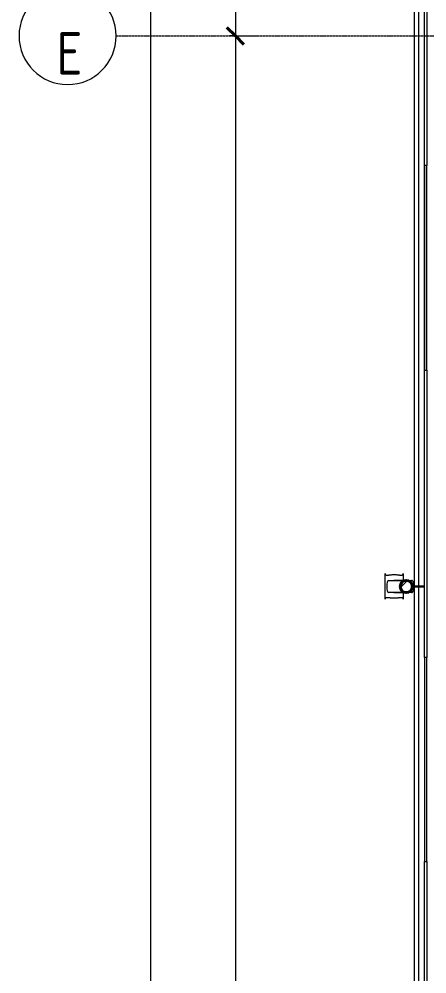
# Model space of a CAD drawing. Header units: millimetres. Extents: x -10438 to 68527, y -5058 to 44223.
# Drawn here: x -10438 to -7078, y 28824 to 36684 of the extents above; entities that cross this region are included whole.
import ezdxf

# ---------------------------------------------------------------- set-up
doc = ezdxf.new("R2010")
doc.units = ezdxf.units.MM
doc.linetypes.add('ADSK_Линия сетки', pattern=[25, 20, -2.5, 0, -2.5])
for name, color, linetype, lineweight in [('Обобщенные модели', 7, 'Continuous', 18), ('Оси', 7, 'Continuous', 9), ('Размеры', 7, 'Continuous', 9), ('Размеры-100', 7, 'Continuous', 9), ('Стены наружные', 7, 'Continuous', 18), ('Стены отделка', 7, 'Continuous', 30)]:
    doc.layers.add(name, color=color, linetype=linetype, lineweight=lineweight)
doc.styles.add('GOST Common', font='GOST_Common.ttf', dxfattribs={"width": 0.9, "height": 350})
doc.styles.add('GOST Common_2', font='GOST_Common.ttf', dxfattribs={"width": 0.9, "height": 250})
doc.dimstyles.new('ADSK_Основной_2_5_мм_Оси', dxfattribs={"dimscale": 304.8, "dimtxt": 251.428749, "dimasz": 0.463911, "dimexe": 0.492126, "dimexo": 0.492126, "dimgap": 0.098425, "dimtad": 1, "dimrnd": 0.01, "dimdsep": 46, "dimtxsty": 'GOST Common_2', "dimblk1": 'OBLIQUE', "dimblk2": 'OBLIQUE', "dimsah": 1, "dimcen": 0.09, "dimdle": 0.492126, "dimazin": 2, "dimtfac": 1, "dimtdec": 4, "dimtix": 1, "dimtmove": 0, "dimatfit": 3, "dimfxl": 1, "dimtvp": 1, "dimtolj": 1, "dimtzin": 0, "dimlwd": 20, "dimlwe": 20, "dimarcsym": 2})

# ---------------------------------------------------------------- blocks, each defined once
blk = doc.blocks.new('Водосток - Тип 1 _карниз больше 490мм_-V18-План потолков 3-го этажа')
at = {"layer": 'Обобщенные модели', "lineweight": 9}
h = blk.add_hatch(dxfattribs=at)
h.set_pattern_fill('FP_54', color=256, style=0, pattern_type=2)
h.set_pattern_definition([(315, (-31888.43, -7087.79), (106.066, 106.066), [])])
h.paths.add_polyline_path([(76.3, 163), (76.5, 148.3), (85.9, 128.8), (103.3, 115), (125, 110), (146.7, 115), (164.1, 128.8), (173.7, 150.7), (173.3, 172.1), (164.1, 191.2), (144.7, 205.5), (125, 210), (103.3, 205), (85.9, 191.2), (76.3, 171.1)])
at = {"layer": 'Обобщенные модели'}
for p, q in [((18.8, 335), (24.9, 335)), ((225.1, 335), (231.2, 335)), ((75, 184.9), (75, 306.2)), ((75, 263.6), (75, 306.2)), ((175, 306.2), (175, 184.4)), ((175, 306.2), (175, 263.6)), ((24.9, 185), (18.8, 185)), ((75, 173), (75, 183.5)), ((175, 177.5), (175, 173)), ((231.2, 185), (225.1, 185)), ((75, 113.8), (75, 147)), ((75, 113.8), (75, 147)), ((120, 10), (120, 109.1)), ((130, 109.1), (130, 10)), ((175, 147), (175, 113.8)), ((175, 147), (175, 113.8))]:
    blk.add_line(p, q, dxfattribs=at)
at = {"layer": 'Обобщенные модели', "flags": 128}
for points in [[(75, 263.6), (75, 258), (75, 252.4), (75, 246.9), (75, 241.5), (75, 236.2), (75, 231.1), (75, 226), (75, 221.1), (75, 216.4), (75, 211.8), (75, 207.3), (75, 203), (75, 198.9), (75, 194.9), (75, 191.2), (75, 187.6), (75, 184.3), (75, 181.1), (75, 178.1), (75, 175.4), (75, 173)], [(75, 183.8), (75, 188.9), (75, 194), (75, 198.9), (75, 203.6), (75, 208.2), (75, 212.7), (75, 217), (75, 221.1), (75, 225.1), (75, 228.8), (75, 232.4), (75, 235.7), (75, 238.9), (75, 241.9), (75, 244.6), (75, 247.2), (75, 249.5), (75, 251.6), (75, 253.4), (75, 255.1), (75, 256.5), (75, 257.7), (75, 258.6), (75, 259.3), (75, 259.8), (75, 260)], [(175, 173), (175, 174.3), (175, 177), (175, 179.8), (175, 182.9), (175, 186.2), (175, 189.7), (175, 193.4), (175, 197.2), (175, 201.3), (175, 205.5), (175, 209.9), (175, 214.4), (175, 219.1), (175, 224), (175, 229), (175, 234.1), (175, 239.3), (175, 244.6), (175, 250.1), (175, 255.6), (175, 261.3), (175, 263.6)], [(175, 259.9), (175, 259.5), (175, 258.9), (175, 258.1), (175, 257), (175, 255.7), (175, 254.2), (175, 252.4), (175, 250.4), (175, 248.2), (175, 245.7), (175, 243), (175, 240.2), (175, 237.1), (175, 233.8), (175, 230.3), (175, 226.6), (175, 222.8), (175, 218.7), (175, 214.5), (175, 210.1), (175, 205.6), (175, 200.9), (175, 196), (175, 191), (175, 185.9), (175, 184.1)], [(75, 173.1), (75, 178.5), (75, 183.5)], [(175, 177.5), (175, 175.4), (175, 173)]]:
    blk.add_lwpolyline(points, dxfattribs=at)
at = {"layer": 'Обобщенные модели'}
for start, end in [(90, 270), (270, 90)]:
    blk.add_arc((125, 160), 52, start, end, dxfattribs=at)
at = {"layer": 'Обобщенные модели', "lineweight": 40}
for start, end in [(90, 270), (270, 90)]:
    blk.add_arc((125, 160), 50, start, end, dxfattribs=at)
at = {"layer": 'Обобщенные модели'}
for centre, major_axis, start_param, end_param in [((125, 306.2), (-50, 0), 4.712389, 6.283185), ((125, 306.2), (-50, 0), 4.712389, 6.283185), ((125, 306.2), (-50, 0), 3.141593, 4.712389), ((125, 306.2), (-50, 0), 3.141593, 4.712389), ((125, 113.8), (50, 0), 2.395226, 4.614684), ((125, 113.8), (50, 0), 2.395226, 4.614684), ((125, 113.8), (50, 0), 4.80927, 7.029552), ((125, 113.8), (50, 0), 4.80927, 7.029552)]:
    blk.add_ellipse(centre, major_axis=major_axis, ratio=0.309017, start_param=start_param, end_param=end_param, dxfattribs=at)
for points, knots in [([(18.8, 185), (21.1, 185), (25.1, 185.7), (28.9, 188.6), (30.8, 192.1), (31.6, 194.9), (32, 197.4), (32.1, 199.4), (32.2, 201.5), (32.2, 203.8), (32.1, 206.2), (31.9, 208.7), (31.6, 211.4), (31.3, 214.1), (31, 217), (30.6, 219.9), (30.2, 222.9), (29.8, 226), (29.4, 229.2), (29, 232.4), (28.7, 235.7), (28.3, 240.2), (27.8, 245.9), (27.4, 255.3), (27.4, 264.8), (27.8, 274.1), (28.3, 279.8), (28.7, 284.3), (29, 287.6), (29.4, 290.8), (29.8, 294), (30.2, 297.1), (30.6, 300.1), (31, 303.1), (31.3, 305.9), (31.6, 308.6), (31.9, 311.3), (32.1, 313.8), (32.2, 316.2), (32.2, 318.5), (32.1, 320.6), (32, 322.7), (31.6, 325.1), (30.8, 327.9), (28.9, 331.5), (25.1, 334.3), (21.1, 335), (18.8, 335)], [-1, -1, -1, -1, -0.941176, -0.882353, -0.852941, -0.823529, -0.808824, -0.794118, -0.779412, -0.764706, -0.75, -0.735294, -0.720588, -0.705882, -0.691176, -0.676471, -0.661765, -0.647059, -0.632353, -0.617647, -0.602941, -0.588235, -0.558824, -0.529412, -0.470588, -0.441176, -0.411765, -0.397059, -0.382353, -0.367647, -0.352941, -0.338235, -0.323529, -0.308824, -0.294118, -0.279412, -0.264706, -0.25, -0.235294, -0.220588, -0.205882, -0.191176, -0.176471, -0.147059, -0.117647, -0.058824, 0, 0, 0, 0]), ([(18.8, 335), (22.1, 335), (28.9, 335), (39.4, 335), (48.4, 335), (56, 335), (60.8, 335), (64.9, 335), (67.9, 335), (71, 335), (74.3, 335), (77.6, 335), (81, 335), (83.9, 335), (86.4, 335), (88.2, 335), (90.2, 335), (92.8, 335), (96.1, 335), (99.6, 335), (102.5, 335), (104.8, 335), (107.1, 335), (110.3, 335), (116, 335), (121.3, 335), (125, 335)], [-1, -1, -1, -1, -0.875, -0.75, -0.625, -0.5625, -0.5, -0.46875, -0.4375, -0.40625, -0.375, -0.34375, -0.3125, -0.28125, -0.265625, -0.25, -0.234375, -0.21875, -0.1875, -0.15625, -0.140625, -0.125, -0.109375, -0.09375, -0.0625, 0, 0, 0, 0]), ([(125, 335), (128.7, 335), (134, 335), (139.7, 335), (142.9, 335), (145.2, 335), (147.5, 335), (150.4, 335), (153.9, 335), (157.2, 335), (159.8, 335), (161.8, 335), (163.6, 335), (166.1, 335), (169, 335), (172.4, 335), (175.7, 335), (179, 335), (182.1, 335), (185.1, 335), (189.2, 335), (194, 335), (201.6, 335), (210.6, 335), (221.1, 335), (227.9, 335), (231.2, 335)], [-1, -1, -1, -1, -0.9375, -0.90625, -0.890625, -0.875, -0.859375, -0.84375, -0.8125, -0.78125, -0.765625, -0.75, -0.734375, -0.71875, -0.6875, -0.65625, -0.625, -0.59375, -0.5625, -0.53125, -0.5, -0.4375, -0.375, -0.25, -0.125, 0, 0, 0, 0]), ([(231.2, 335), (228.9, 335), (224.9, 334.3), (221.1, 331.4), (219.2, 327.9), (218.4, 325.1), (218, 322.6), (217.9, 320.6), (217.8, 318.5), (217.8, 316.2), (217.9, 313.8), (218.1, 311.3), (218.4, 308.6), (218.7, 305.9), (219, 303), (219.4, 300.1), (219.8, 297.1), (220.2, 294), (220.6, 290.8), (221, 287.6), (221.3, 284.3), (221.7, 279.8), (222.2, 274.1), (222.6, 264.7), (222.6, 255.2), (222.2, 245.9), (221.7, 240.2), (221.3, 235.7), (221, 232.4), (220.6, 229.2), (220.2, 226), (219.8, 222.9), (219.4, 219.9), (219, 216.9), (218.7, 214.1), (218.4, 211.4), (218.1, 208.7), (217.9, 206.2), (217.8, 203.8), (217.8, 201.5), (217.9, 199.4), (218, 197.3), (218.4, 194.9), (219.2, 192.1), (221.1, 188.5), (224.9, 185.7), (228.9, 185), (231.2, 185)], [-1, -1, -1, -1, -0.941176, -0.882353, -0.852941, -0.823529, -0.808824, -0.794118, -0.779412, -0.764706, -0.75, -0.735294, -0.720588, -0.705882, -0.691176, -0.676471, -0.661765, -0.647059, -0.632353, -0.617647, -0.602941, -0.588235, -0.558824, -0.529412, -0.470588, -0.441176, -0.411765, -0.397059, -0.382353, -0.367647, -0.352941, -0.338235, -0.323529, -0.308824, -0.294118, -0.279412, -0.264706, -0.25, -0.235294, -0.220588, -0.205882, -0.191176, -0.176471, -0.147059, -0.117647, -0.058824, 0, 0, 0, 0]), ([(74.3, 185), (73.2, 185), (71, 185), (67.9, 185), (64.9, 185), (60.8, 185), (56, 185), (48.4, 185), (39.4, 185), (28.9, 185), (22.1, 185), (18.8, 185)], [-0.625, -0.625, -0.625, -0.625, -0.59375, -0.5625, -0.53125, -0.5, -0.4375, -0.375, -0.25, -0.125, 0, 0, 0, 0]), ([(231.2, 185), (227.9, 185), (221.1, 185), (210.6, 185), (201.6, 185), (194, 185), (189.2, 185), (185.1, 185), (182.1, 185), (179, 185), (176.8, 185), (175.7, 185)], [-1, -1, -1, -1, -0.875, -0.75, -0.625, -0.5625, -0.5, -0.46875, -0.4375, -0.40625, -0.375, -0.375, -0.375, -0.375])]:
    blk.add_open_spline(points, degree=3, knots=knots, dxfattribs=at)
blk = doc.blocks.new('Ось сетки - Круг_Ø8 мм-8258-План потолков 3-го этажа')
at = {"layer": 'Оси', "lineweight": 20}
for start, end in [(360, 180), (180, 360)]:
    blk.add_arc((0, 0), 4, start, end, dxfattribs=at)
blk = doc.blocks.new('DIMBLOCK1-План потолков 3-го этажа')
at = {"layer": 'Размеры-100', "lineweight": 20, "transparency": 16777216}
for p, q in [((-8655.8, 43195), (-8655.8, 36545)), ((-8655.8, 43045), (-8705.8, 43045)), ((-8655.8, 43045), (-8505.8, 43045)), ((-8655.8, 36545), (-8705.8, 36545)), ((-8655.8, 36545), (-8505.8, 36545))]:
    blk.add_line(p, q, dxfattribs=at)
at = {"layer": 'Размеры-100', "lineweight": 40, "transparency": 16777216}
for p, q in [((-8655.8, 43045), (-8726.5, 43115.7)), ((-8655.8, 43045), (-8585.1, 42974.3)), ((-8655.8, 36545), (-8726.5, 36615.7)), ((-8655.8, 36545), (-8585.1, 36474.3))]:
    blk.add_line(p, q, dxfattribs=at)
at = {"layer": 'Размеры-100', "color": 0, "lineweight": 20, "transparency": 16777216, "insert": (-9012.5, 39479.6), "char_height": 250, "width": 756.843, "attachment_point": 1, "rotation": 90, "line_spacing_factor": 1.022761, "style": 'GOST Common_2'}
blk.add_mtext('6500', dxfattribs=at)
blk = doc.blocks.new('_Oblique')
at = {"color": 0, "linetype": 'ByBlock', "lineweight": -2}
blk.add_line((-0.5, -0.5), (0.5, 0.5), dxfattribs=at)
blk = doc.blocks.new('DIMBLOCK2-План потолков 3-го этажа')
at = {"layer": 'Размеры-100', "lineweight": 40, "transparency": 16777216}
for p, q in [((-8655.8, 36545), (-8726.5, 36615.7)), ((-8655.8, 36545), (-8585.1, 36474.3)), ((-8655.8, 12945), (-8726.5, 13015.7)), ((-8655.8, 12945), (-8585.1, 12874.3))]:
    blk.add_line(p, q, dxfattribs=at)
at = {"layer": 'Размеры-100', "lineweight": 20, "transparency": 16777216}
for p, q in [((-8655.8, 36545), (-8705.8, 36545)), ((-8655.8, 36545), (-8655.8, 12945)), ((-8655.8, 36545), (-8505.8, 36545)), ((-8655.8, 12945), (-8705.8, 12945)), ((-8655.8, 12945), (-8505.8, 12945))]:
    blk.add_line(p, q, dxfattribs=at)
at = {"layer": 'Размеры-100', "color": 0, "lineweight": 20, "transparency": 16777216, "insert": (-9012.5, 24350.8), "char_height": 250, "width": 946.054, "attachment_point": 1, "rotation": 90, "line_spacing_factor": 1.022761, "style": 'GOST Common_2'}
blk.add_mtext('23600', dxfattribs=at)
blk = doc.blocks.new('DIMBLOCK6-План потолков 3-го этажа')
at = {"layer": 'Размеры-100', "lineweight": 20, "transparency": 16777216}
for p, q in [((-9355.8, 43195), (-9355.8, -155)), ((-9355.8, 43045), (-9405.8, 43045)), ((-9355.8, 43045), (-9205.8, 43045)), ((-9355.8, -5), (-9405.8, -5)), ((-9355.8, -5), (-9205.8, -5))]:
    blk.add_line(p, q, dxfattribs=at)
at = {"layer": 'Размеры-100', "lineweight": 40, "transparency": 16777216}
for p, q in [((-9355.8, 43045), (-9426.5, 43115.7)), ((-9355.8, 43045), (-9285.1, 42974.3)), ((-9355.8, -5), (-9426.5, 65.7)), ((-9355.8, -5), (-9285.1, -75.7))]:
    blk.add_line(p, q, dxfattribs=at)
at = {"layer": 'Размеры-100', "color": 0, "lineweight": 20, "transparency": 16777216, "insert": (-9712.5, 21115.2), "char_height": 250, "width": 971.623, "attachment_point": 1, "rotation": 90, "line_spacing_factor": 1.022761, "style": 'GOST Common_2'}
blk.add_mtext('43050', dxfattribs=at)

msp = doc.modelspace()

# ---------------------------------------------------------------- linework, layer by layer
at = {"layer": 'Оси', "linetype": 'ADSK_Линия сетки'}
msp.add_line((-9638.275, 36545), (56004.853, 36545), dxfattribs=at)
at = {"layer": 'Стены наружные'}
for p, q in [((-7182.788, 43108.603), (-7182.788, 32018.209)), ((-7147.788, 43108.603), (-7147.788, 32018.084)), ((-7098.788, 35478.855), (-7098.788, 33793.409)), ((-7098.788, 35478.855), (-7097.788, 35478.855)), ((-7097.788, 33793.253), (-7097.788, 35478.855)), ((-7077.788, 33793.253), (-7077.788, 35478.253)), ((-7097.788, 33793.409), (-7098.788, 33793.409)), ((-7182.788, 32008.603), (-7182.788, 20423.223)), ((-7147.788, 32008.603), (-7147.788, 20423.326)), ((-7098.788, 31427.639), (-7098.788, 29748.668)), ((-7097.788, 31427.639), (-7098.788, 31427.639)), ((-7097.788, 31428.253), (-7097.788, 29748.253)), ((-7077.788, 29748.253), (-7077.788, 31428.253)), ((-7098.788, 29748.668), (-7097.788, 29748.668))]:
    msp.add_line(p, q, dxfattribs=at)
at = {"layer": 'Стены отделка', "lineweight": 9}
for p, q in [((-7097.788, 35478.855), (-7097.788, 43515.869)), ((-7077.788, 43495.735), (-7077.788, 35478.253)), ((-7077.788, 35478.253), (-7097.788, 35478.253)), ((-7097.788, 31428.253), (-7097.788, 33793.253)), ((-7097.788, 33793.253), (-7077.788, 33793.253)), ((-7077.788, 33793.253), (-7077.788, 31428.253)), ((-7077.788, 31428.253), (-7097.788, 31428.253)), ((-7097.788, 27383.256), (-7097.788, 29748.253)), ((-7097.788, 29748.253), (-7077.788, 29748.253)), ((-7077.788, 29748.253), (-7077.788, 27383.256))]:
    msp.add_line(p, q, dxfattribs=at)

# ---------------------------------------------------------------- block references
at = {"layer": 'Обобщенные модели', "rotation": 90.00000000000007}
msp.add_blockref('Водосток - Тип 1 _карниз больше 490мм_-V18-План потолков 3-го этажа', (-7087.788, 31888.433), dxfattribs=at)
at = {"layer": 'Оси', "lineweight": 20, "xscale": 99.99999999999993, "yscale": 99.99999999999993, "zscale": 99.99999999999993, "rotation": 269.9999999999994}
msp.add_blockref('Ось сетки - Круг_Ø8 мм-8258-План потолков 3-го этажа', (-10038.275, 36545), dxfattribs=at)

# ---------------------------------------------------------------- texts
at = {"layer": 'Оси', "insert": (-10023.797, 36402.149), "char_height": 350, "width": 232.2, "attachment_point": 5, "line_spacing_factor": 1.022766, "style": 'GOST Common'}
msp.add_mtext('\\pt89.999,180.0015,270.0005,359.9995,449.9985,540.001,630,719.999,810.0015,900.0005,989.9995,1079.9985,1170.001,1260,1349.999,1440.0015,1530.0005,1619.9995,1709.9985,1800.001,1890,1979.999,2070.0015,2160.0005,2249.9995,2339.9985,2430.001,2520,2609.999,2700.0015,2790.0005,2879.9995;Е', dxfattribs=at)

# ---------------------------------------------------------------- dimensions: what is measured, and where the dimension line sits
at = {"layer": 'Размеры', "lineweight": 20}
for base, p1, p2, override, picture, middle in [((-9355.807, -5), (-9255.822, 43045), (-9255.822, -5), {"dimpost": '<>', "dimfxl": 43050}, 'DIMBLOCK6-План потолков 3-го этажа', (-9510.807, 21520)), ((-8655.807, 36545), (-8555.822, 43045), (-8555.822, 36545), {"dimpost": '<>', "dimfxl": 6500}, 'DIMBLOCK1-План потолков 3-го этажа', (-8810.807, 39795)), ((-8655.807, 12945), (-8555.822, 36545), (-8555.822, 12945), {"dimpost": '<>', "dimfxl": 23600}, 'DIMBLOCK2-План потолков 3-го этажа', (-8810.807, 24745))]:
    dim = msp.add_linear_dim(base=base, p1=p1, p2=p2, angle=90, dimstyle='ADSK_Основной_2_5_мм_Оси', override=override, dxfattribs=at)
    dim.commit()
    dim.dimension.update_dxf_attribs({"geometry": picture, "text_midpoint": middle})

doc.saveas('drawing.dxf')
